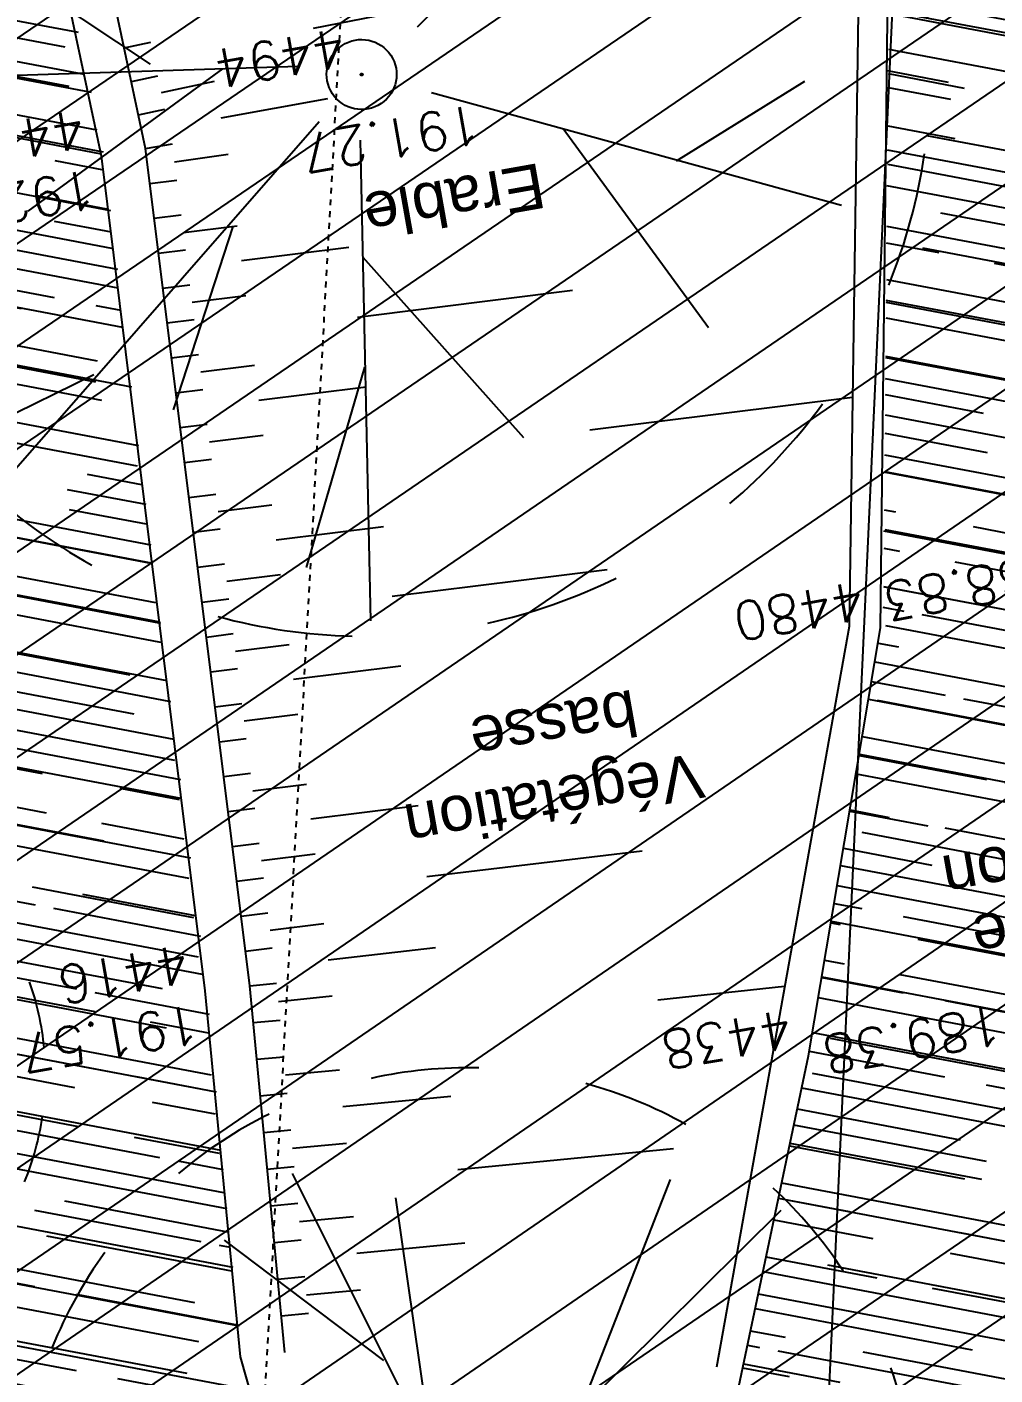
# Model space of a CAD drawing. Extents: x -2313930 to 3286427, y -3858277 to 2572692.
# Drawn here: x 4827 to 5685, y -2600 to -1405 of the extents above; entities that cross this region are included whole.
import ezdxf
from ezdxf.enums import TextEntityAlignment as Align
from ezdxf.lldxf.tags import DXFTag

# ---------------------------------------------------------------- set-up
doc = ezdxf.new("R2010")
doc.units = 0
doc.linetypes.add('STYLE_01', pattern=[0.41664, 0.20828, -0.20836])
for name, color, linetype, lineweight in [('_GAZELEC-RESERVATION 2', 132, 'Continuous', 18), ('Fond topo - P', 252, 'Continuous', 50), ('Fond topo - VOI', 252, 'Continuous', 25)]:
    doc.layers.add(name, color=color, linetype=linetype, lineweight=lineweight)
for name, color, linetype in [('AEP_SSL', 252, 'Continuous'), ('DWG_280-140115-P - ALTEA-CANA', 252, 'Continuous'), ('Fond topo - TAL', 252, 'Continuous'), ('Fond topo - TAL_HAC', 252, 'Continuous'), ('Fond topo - VEG', 252, 'Continuous'), ('Fond topo - VEG_TXT', 252, 'Continuous'), ('Fond topo - VEG_TXT_ESSENCE', 252, 'Continuous'), ('Fond topo - VOI_TXT', 252, 'Continuous'), ('Fond topo - Z_500', 252, 'Continuous'), ('prlm-VRD', 2, 'Continuous'), ('SA - béton balayé', 252, 'Continuous'), ('SA - EBC', 252, 'Continuous')]:
    doc.layers.add(name, color=color, linetype=linetype)
for name, color, linetype, plot in [('Fond topo - N', 252, 'Continuous', False), ('Fond topo - NCACHE', 252, 'Continuous', False), ('Fond topo - ZCACHE', 252, 'Continuous', False)]:
    doc.layers.add(name, color=color, linetype=linetype, plot=plot)
doc.styles.add('2000_ARIAL', font='arial.ttf', dxfattribs={"height": 0.400000006})
doc.styles.add('SIMPLEX', font='simplex_.ttf', dxfattribs={"height": 1.25})
tags = doc.linetypes.add('L16', pattern=[0.37500001490116125, 0.300000011920929, -0.07500000298023224]).pattern_tags.tags
tags[6:7] = [DXFTag(74, 4), DXFTag(75, 0), DXFTag(340, '0'), DXFTag(46, 0.0), DXFTag(50, 0.0), DXFTag(44, 0.0), DXFTag(45, 0.0)]
tags[4:5] = [DXFTag(74, 4), DXFTag(75, 0), DXFTag(340, '0'), DXFTag(46, 0.0), DXFTag(50, 0.0), DXFTag(44, 0.0), DXFTag(45, 0.0)]
tags = doc.linetypes.add('L8', pattern=[0.22500000894069674, 0.1500000059604645, -0.07500000298023224]).pattern_tags.tags
tags[6:7] = [DXFTag(74, 4), DXFTag(75, 0), DXFTag(340, '0'), DXFTag(46, 0.0), DXFTag(50, 0.0), DXFTag(44, 0.0), DXFTag(45, 0.0)]
tags[4:5] = [DXFTag(74, 4), DXFTag(75, 0), DXFTag(340, '0'), DXFTag(46, 0.0), DXFTag(50, 0.0), DXFTag(44, 0.0), DXFTag(45, 0.0)]
pattern_1 = [(349.2763985886067, (-277130161.1279894, -473864756.7787022), (117.3825536141096, 28.65896207176165), [749.9999999999999, -99.99999999999999, 250, -49.99999999999999]), (349.2763985886067, (-277130091.1375459, -473864744.5890418), (-36.75306622226226, 74.64222748057564), [150, -16.5, 299.9999999999999, -37.49999999999999]), (349.2763985886067, (-277130128.6565508, -473864719.6726964), (261.6928111209335, -15.46358973923611), [399.9999999999999, -69.99999999999999, 200, -49.99999999999999])]

# ---------------------------------------------------------------- blocks, each defined once
blk = doc.blocks.new('PTOPO')
at = {"layer": 'Fond topo - NCACHE', "style": 'SIMPLEX'}
blk.add_attdef('MAT', text='', height=0.34, dxfattribs=at).set_placement((0.09999999986030161, -0.09999999962747097), align=Align.TOP_LEFT)
at = {"layer": 'Fond topo - ZCACHE', "style": 'SIMPLEX'}
blk.add_attdef('ALT', (0.09999999986030161, 0.09999999962747097), '', height=0.34, dxfattribs=at)
blk = doc.blocks.new('VEG12')
at = {"ltscale": 2}
for p, q in [((0.01815258799999997, 0.057406781), (0.100441039, 0.47293725)), ((0.05749608, 0.253444298), (0.145517598, 0.414706841)), ((0.037902722, 0.15845596), (-0.06593155700000003, 0.344147082)), ((0.04981112299999996, 0.033821695), (0.391570728, 0.285894318)), ((-0.158788295, 0.086017079), (-0.245985314, 0.284587218)), ((0.143890955, 0.107467204), (0.230033352, 0.253971609)), ((0.2917471699999999, 0.208620217), (0.392372872, 0.233301274)), ((-0.05229389700000003, 0.02983962500000001), (-0.383643778, 0.204631851)), ((-0.25001839, 0.135126714), (-0.3755999820000001, 0.091127132)), ((0.122915307, -0.02992704099999999), (0.317230371, 0.05540147100000001)), ((0.057557527, -0.01766878999999999), (0.411943876, -0.08413611500000001)), ((-0.05265807700000003, -0.029192154), (-0.412380265, -0.256628677)), ((-0.09359106700000003, -0.049762263), (-0.2956446150000001, -0.04653133200000001)), ((0.01825986499999999, -0.057372749), (0.107637982, -0.4128258760000001)), ((0.184132294, -0.04763066399999999), (0.323120213, -0.192805613)), ((0.02259491799999996, -0.07955337300000001), (0.001649748999999978, -0.36183712)), ((-0.151821475, -0.09483882200000002), (-0.2999525240000001, -0.315936062)), ((0.05371548199999998, -0.188497704), (0.197263789, -0.356749422))]:
    blk.add_line(p, q, dxfattribs=at)
for start, end in [(90, 103.8461539085843), (62.30769199853572, 76.15384597947835), (117.6923078993823, 131.5384619204946), (34.61538499867542, 48.46153799321151), (145.3846149358338, 159.2307690506909), (6.923076979206323, 20.76923090842763), (173.0769230068974, 186.9230769931026), (339.2307689837768, 353.0769230207937), (200.7692310571047, 214.6153850641662), (311.5384620067885, 325.3846150013246), (228.4615380795054, 242.3076921006177), (283.8461540205217, 297.6923080014643), (256.1538460914157, 270)]:
    blk.add_arc((0, 0), 0.496982058, start, end, dxfattribs=at)
blk = doc.blocks.new('VEG14')
at = {"ltscale": 2, "flags": 128}
for points in [[(0.5, 0, -1), (-0.5, 0, -1)], [(0.016, 0, -1), (-0.016, 0, -1)]]:
    blk.add_lwpolyline(points, format="xyb", close=True, dxfattribs=at)
blk = doc.blocks.new('VEG12A')
at = {"ltscale": 2}
for p, q in [((0.01815258799999997, 0.057406781), (0.100441039, 0.47293725)), ((0.05749608, 0.253444298), (0.145517598, 0.414706841)), ((0.037902722, 0.15845596), (-0.06593155700000003, 0.344147082)), ((0.04981112299999996, 0.033821695), (0.391570728, 0.285894318)), ((-0.158788295, 0.086017079), (-0.245985314, 0.284587218)), ((0.143890955, 0.107467204), (0.230033352, 0.253971609)), ((0.2917471699999999, 0.208620217), (0.392372872, 0.233301274)), ((-0.05229389700000003, 0.02983962500000001), (-0.383643778, 0.204631851)), ((-0.25001839, 0.135126714), (-0.3755999820000001, 0.091127132)), ((0.122915307, -0.02992704099999999), (0.317230371, 0.05540147100000001)), ((0.057557527, -0.01766878999999999), (0.411943876, -0.08413611500000001)), ((-0.05265807700000003, -0.029192154), (-0.412380265, -0.256628677)), ((-0.09359106700000003, -0.049762263), (-0.2956446150000001, -0.04653133200000001)), ((0.01825986499999999, -0.057372749), (0.107637982, -0.4128258760000001)), ((0.184132294, -0.04763066399999999), (0.323120213, -0.192805613)), ((-0.151821475, -0.09483882200000002), (-0.2999525240000001, -0.315936062)), ((0.02259491799999996, -0.07955337300000001), (0.001649748999999978, -0.36183712)), ((0.05371548199999998, -0.188497704), (0.197263789, -0.356749422))]:
    blk.add_line(p, q, dxfattribs=at)
for start, end in [(90, 103.8461539085843), (62.30769199853572, 76.15384597947835), (117.6923078993823, 131.5384619204946), (34.61538499867542, 48.46153799321151), (145.3846149358338, 159.2307690506909), (6.923076979206323, 20.76923090842763), (173.0769230068974, 186.9230769931026), (200.7692310571047, 214.6153850641662), (228.4615380795054, 242.3076921006177), (283.8461540205217, 297.6923080014643), (256.1538460914157, 270)]:
    blk.add_arc((0, 0), 0.496982058, start, end, dxfattribs=at)
blk = doc.blocks.new('A$C1F970F0F')
at = {"layer": 'SA - béton balayé'}
h = blk.add_hatch(dxfattribs=at)
h.set_pattern_fill('BETON_BALAYE', color=256, scale=49.99999999999999, angle=-10.72360141139323, style=0, pattern_type=2)
h.set_pattern_definition(pattern_1)
h.paths.add_polyline_path([(4533.192896842566, 236.9590782590353), (4647.689449561236, -149.636488564905), (4746.352122538518, -642.243459669855), (4898.077129065638, -1354.668971112381), (4990.027461718793, -2094.77839309662), (5021.209996846888, -2419.063814886839), (5045.042919798527, -2502.419951333245), (4755.452634422306, -2567.47380276886), (4721.617943937852, -2098.858421756516), (4633.29666137313, -1425.46548323056), (4461.038475485748, -724.9450425888687), (4336.211253093843, -190.8626816253246), (4294.257764984838, -49.15386160802848), (4252.599676299415, 32.25277447435792)])
h = blk.add_hatch(dxfattribs=at)
h.set_pattern_fill('BETON_BALAYE', color=256, scale=49.99999999999999, angle=-10.72360141139323, style=0, pattern_type=2)
h.set_pattern_definition(pattern_1)
edge = h.paths.add_edge_path()
edge.add_arc((5358.091332811397, -2406.5003897603), 327.4139141548844, 197.0353200627598, 248.6714325875425)
edge.add_line((5239.005744553338, -2711.489723728723), (5354.800928152768, -2670.843148670674))
edge.add_line((5354.800928152768, -2670.843148670674), (5445.831428399385, -2528.10670157766))
edge.add_line((5445.831428399385, -2528.106701577661), (5524.939717540758, -2152.462322599101))
edge.add_line((5524.939717540758, -2152.462322599101), (5588.808554118679, -1772.826003617761))
edge.add_line((5588.808554118679, -1772.826003617761), (5596.889083904324, -1066.990457735349))
edge.add_line((5596.889083904324, -1066.990457735349), (5885.902256092508, -1066.084975682855))
edge.add_line((5885.902256092508, -1066.084975682855), (5885.433544670602, -1160.638824703835))
edge.add_line((5885.433544670601, -1160.638824703835), (5929.806132878227, -1224.214564401809))
edge.add_line((5929.806132878228, -1224.214564401809), (5882.232637045039, -1815.085634098996))
edge.add_line((5882.232637045039, -1815.085634098996), (5846.967217674753, -2176.497257896935))
edge.add_line((5846.967217674752, -2176.497257896935), (5783.590593702197, -2717.673661949677))
edge.add_line((5783.590593702197, -2717.673661949676), (5736.967683509527, -2987.71145076046))
edge.add_arc((5322.836185402772, -2830.552333082458), 442.949078330087, 324.08482527455766, 339.2187040935265, ccw=False)
edge.add_arc((5393.318158206119, -2843.383449414451), 379.6041132646011, 288.33551275161386, 319.40786575171865, ccw=False)
edge.add_arc((5315.276949875861, -2562.613601937902), 670.8210163537169, 258.08161623541537, 287.118674714722, ccw=False)
edge.add_arc((5276.252106989228, -2691.399666949642), 536.8769334285904, 239.1203115152312, 259.31827396408, ccw=False)
edge.add_line((5000.706982394531, -3152.172632686719), (4932.207642367547, -3081.259965061483))
edge.add_line((4932.207642367547, -3081.259965061484), (4772.00721949915, -2796.814362761385))
edge.add_line((4772.00721949915, -2796.814362761385), (4755.452634422306, -2567.47380276886))
edge.add_line((4755.452634422306, -2567.47380276886), (4758.579044436935, -2566.940473468178))
edge.add_line((4758.579044436935, -2566.940473468178), (5045.042919798527, -2502.419951333245))
at = {"layer": 'SA - EBC'}
h = blk.add_hatch(dxfattribs=at)
h.set_pattern_fill('_USER', color=256, scale=74.99999999999999, angle=-325.7236014113932, style=0, pattern_type=0)
h.set_pattern_definition([(34.27639858860678, (-277130161.1279894, -473864756.7787022), (-42.238928459823, 61.97477650275113), [])])
edge = h.paths.add_edge_path()
edge.add_line((5801.470568619522, -3162.013069131843), (4083.559282644929, -3271.123614088357))
edge.add_line((4083.559282644929, -3271.123614088356), (4014.481307725509, -3717.332461968055))
edge.add_line((4014.48130772551, -3717.332461968055), (3135.517961824245, -3810.19300101904))
edge.add_line((3135.517961824245, -3810.19300101904), (2274.245008604417, -3693.648081323564))
edge.add_line((2274.245008604417, -3693.648081323564), (1554.636776175834, -3420.099318784944))
edge.add_arc((2508.775769578408, -2315.674454232369), 1459.498372788833, 157.1868533427094, 229.1754823893534, ccw=False)
edge.add_arc((1966.013830892235, -2087.371785851423), 870.6752834691503, 94.3015183869224, 157.1868533106914, ccw=False)
edge.add_line((1900.708697991695, -1219.149067345796), (2859.239020416566, -1223.495634912559))
edge.add_arc((3100.860739749298, 1265.329539486049), 2500.526305395239, 264.4549516394795, 302.9422754293212)
edge.add_arc((4209.331858878893, -445.3369775435177), 462.1229708170858, 302.9422754305585, 376.8336969250394)
edge.add_arc((2214.122706379954, -1049.006753214115), 2546.655714682971, 16.8336969158998, 38.14703645440247)
edge.add_arc((3041.32627014761, -399.2990096244524), 1494.806919462396, 38.14703657403813, 72.97328584086019)
edge.add_line((3479.031970107599, 1029.988031775616), (2182.437305702805, 1414.38613606858))
edge.add_line((2182.437305702805, 1414.38613606858), (1056.590900019184, 1822.819186472099))
edge.add_arc((1766.412018482452, 3779.442320525911), 2081.398594438606, 212.7495497786225, 250.0603089288685, ccw=False)
edge.add_line((15.86575126143373, 2653.472571668582), (-104.0907319930869, 3091.26353710603))
edge.add_line((-104.0907319930869, 3091.26353710603), (-169.6986146466322, 3639.54836895815))
edge.add_line((-169.6986146466322, 3639.548368958149), (-35.58090533515337, 6158.014854826562))
edge.add_arc((-194.3533792400212, 7143.826589584332), 998.5156357593988, 279.1493507374978, 373.962283499627)
edge.add_arc((2392.201579171132, 7786.918955579627), 1666.786287877102, 172.6269749467245, 193.9622835974407, ccw=False)
edge.add_arc((-45.50651600643437, 8102.354993671941), 791.2455775503726, -7.373025019439765, 16.43829965925021)
edge.add_line((713.3969204091394, 8326.263765657093), (486.7428317772967, 9142.81155059313))
edge.add_line((486.7428317772967, 9142.811550593131), (1338.845530021721, 9564.23852196786))
edge.add_line((1338.845530021721, 9564.23852196786), (1632.623584095551, 8945.24637913095))
edge.add_line((1632.623584095551, 8945.246379130947), (1394.029444699765, 8829.874494032001))
edge.add_line((1394.029444699765, 8829.874494032001), (1731.997733793977, 8131.230781666551))
edge.add_arc((1233.216649704336, 7889.945865525577), 554.0766919865823, -19.640967550384175, 25.815335324856676, ccw=False)
edge.add_line((1755.055695752756, 7703.706797235046), (1558.214479468655, 6807.520788570679))
edge.add_line((1558.214479468655, 6807.52078857068), (1570.021725572625, 6609.158708993335))
edge.add_line((1570.021725572625, 6609.158708993335), (1852.913141606868, 5734.125706863067))
edge.add_line((1852.913141606869, 5734.125706863067), (2726.748207475315, 4020.986816292172))
edge.add_line((2726.748207475315, 4020.986816292172), (3802.352916265851, 4004.947770972833))
edge.add_arc((8355.58168857983, 5950.706307988518), 4951.552134169374, 203.138762427905, 230.8301436200186)
edge.add_arc((13583.66465597079, 12367.85935474512), 13228.79229856088, 230.8301435441083, 233.1638398044412)
edge.add_line((5652.622255943647, 1780.153648245416), (4998.697813068342, 1820.441475819727))
edge.add_line((4998.697813068342, 1820.441475819727), (4863.841220233488, 767.0816613875431))
edge.add_line((4863.841220233488, 767.0816613875434), (5595.355488733695, 631.185878681516))
edge.add_line((5595.355488733695, 631.1858786815158), (5852.747939948536, -2020.707044821664))
edge.add_line((5852.747939948536, -2020.707044821665), (5881.394298709887, -2966.563612924887))
edge.add_line((5881.394298709887, -2966.563612924887), (5801.470568619523, -3162.013069131842))
at = {"layer": 'AEP_SSL', "elevation": 9.999999999999998e-08, "flags": 128}
blk.add_lwpolyline([(-2009.46431272992, 953.3121996921549), (-1974.130445357614, -2549.104167440536), (-1760.191604675106, -3033.974676226209), (-1600.127185498399, -3169.916464212493), (-1007.958216168089, -3359.143878629571), (-742.7402135561805, -3373.227271705965), (185.7644486929067, -3466.149391532337), (1457.680139553027, -3407.246855666408), (3098.737656271729, -3442.411852942929), (4165.909978031491, -3426.731274088185), (4366.116630586753, -3387.312489108264), (5044.428961021786, -3091.927656257742), (5412.289028469191, -2796.609514369696), (5536.700633028197, -2598.110987192279), (5703.441363650248, 1048.232751273365), (5867.406317671058, 3278.047774201862), (6182.748241543506, 4434.064793799239), (6284.146511390897, 4550.427419959863), (6475.981668657886, 4711.41474985716), (8025.350887839351, 5692.826034684554), (8693.398131395103, 6258.370148193826), (10978.7345952306, 10130.53863316135)], dxfattribs=at)
at = {"layer": 'DWG_280-140115-P - ALTEA-CANA', "linetype": 'STYLE_01', "ltscale": 25, "elevation": 9.999999999999998e-08, "flags": 128}
blk.add_lwpolyline([(5043.004125510934, -2459.255041660273), (5122.727729839645, -1010.298626305045), (5206.499599843033, 1109.868669945372), (5375.865241031976, 3373.505670248891), (5731.166894470631, 4674.090360429283), (5963.608433077427, 4936.073710200793)], dxfattribs=at)
at = {"layer": 'Fond topo - TAL', "linetype": 'L8', "ltscale": 2, "flags": 128}
blk.add_lwpolyline([(4896.494145732232, 1795.354174374691), (4887.396724383696, 1654.452406269947), (5010.229639809667, 1321.240776761309, 0.0640209949827817), (5312.295861003335, 553.1526045271564), (5345.165964579062, 411.4034596100782), (5395.943815012242, 45.24917235305611), (5575.903172571897, -764.6772311950485), (5561.052517162196, -1771.728039321692), (5443.38340620394, -2428.385701474031)], format="xyb", dxfattribs=at)
at = {"layer": 'Fond topo - TAL', "ltscale": 2, "flags": 128}
blk.add_lwpolyline([(5061.026343533264, -2415.235167242741), (5029.790696723543, -2090.397406961497), (4937.559194148144, -1348.024844368016), (4785.525409804475, -634.1494654716031), (4687.310738159489, -143.7792934825053), (4552.912099082351, 377.7859138851522), (4325.877774536786, 713.0623985788247), (4234.113545105186, 1171.189019949002), (3970.850318973242, 1625.920015199784)], dxfattribs=at)
at = {"layer": 'Fond topo - TAL_HAC', "ltscale": 2}
for p, q in [((5086.228685139522, -1241.485995694153), (5274.639272441127, -1204.533991849037)), ((4918.554971049552, -1258.790421924338), (4942.028539744313, -1253.791264287243)), ((4924.889712112918, -1288.53522941134), (4948.363280693296, -1283.536071752584)), ((4951.53065119032, -1298.408475679097), (4998.477788414158, -1288.410160278743)), ((4931.224453084778, -1318.280036881013), (4954.698021665155, -1313.280879222257)), ((5004.597842646487, -1320.743427296579), (5099.089530437455, -1303.792883391235)), ((4937.559194148144, -1348.024844368016), (4961.226418942113, -1344.042072862394)), ((4963.222742920691, -1360.020062052189), (5010.717896769981, -1353.076694388592)), ((4941.40217334364, -1378.95703450466), (4965.219066876391, -1375.998051237651)), ((4945.245152562014, -1409.889224645636), (4969.062046186269, -1406.930241395956)), ((4970.983535740695, -1422.396336693043), (5018.61732293722, -1416.478370468201)), ((4949.088131871892, -1440.821414803941), (4972.905025496149, -1437.862431554262)), ((5022.460302299086, -1447.410560351989), (5117.727876491107, -1435.574628338173)), ((4952.93111123376, -1471.753604687729), (4976.748004714522, -1468.794621695238)), ((4978.669494469976, -1484.260716556457), (5026.303281608965, -1478.342750510294)), ((5125.413835019359, -1497.439008637454), (5315.948983576004, -1473.767144073784)), ((4956.774090452132, -1502.685794828706), (4980.590984024401, -1499.726811853543)), ((4960.617069762011, -1533.617984987011), (4984.43396333428, -1530.659002011849)), ((4986.355452975352, -1546.125096851406), (5033.989240045712, -1540.207130792247)), ((4964.460049106549, -1564.550174962305), (4988.276942552652, -1561.591192152825)), ((5037.83221935559, -1571.139320950552), (5133.099793576722, -1559.303388657886)), ((5331.320900719155, -1597.495904214818), (5564.048244815427, -1568.582130622126)), ((4968.303028290264, -1595.482365286293), (4992.119921862532, -1592.523382311131)), ((4994.041411503604, -1607.989477150688), (5041.675198665469, -1602.071511108858)), ((4972.146007508637, -1626.414555427269), (4995.962901098234, -1623.455572360601)), ((4975.988986853174, -1657.346745402563), (4999.805880442772, -1654.387762335895)), ((5001.727370031855, -1669.85385744997), (5049.361157193721, -1663.935891408139)), ((5053.204136389219, -1694.868081544784), (5148.471710667885, -1683.032149073438)), ((4979.831966163053, -1688.278935560869), (5003.648859661144, -1685.319952476871)), ((4983.674945398756, -1719.211125610339), (5007.491839005683, -1716.252142452165)), ((5009.413328577437, -1731.718237657746), (5057.047115721974, -1725.800271707421)), ((5156.157669304973, -1744.896529298544), (5346.69281777566, -1721.224664813382)), ((4987.517924708634, -1750.143315768644), (5011.334818280903, -1747.184332793482)), ((4991.360904018514, -1781.07550592695), (5015.177797476399, -1778.116522930126)), ((5017.099287197195, -1793.582617974357), (5064.733074279337, -1787.664651727853)), ((4995.203883236886, -1812.007696067926), (5019.020776843814, -1809.048712909752)), ((5068.576053589216, -1818.596841886159), (5163.843627833225, -1806.760909597825)), ((4999.046862546766, -1842.939886226232), (5022.863756056639, -1839.980902954891)), ((5024.785245633941, -1855.446998256309), (5072.419032842247, -1849.529031844123)), ((5002.889841765138, -1873.872076367208), (5026.706735366519, -1870.913093113196)), ((5006.732821075017, -1904.804266525513), (5030.549714584891, -1901.845283254172)), ((5032.471204253699, -1917.31137857292), (5080.104991427347, -1911.393412343746)), ((5010.575800270514, -1935.736456662157), (5034.392693894771, -1932.777473412478)), ((5083.947970680379, -1942.325602301711), (5179.215544889728, -1930.489670196389)), ((5014.418779637928, -1966.668646641784), (5038.235673204649, -1963.709663570783)), ((5186.912727174948, -1993.41600033537), (5377.56843189344, -1970.735562500265)), ((5040.157162868598, -1979.175758414673), (5087.790949916081, -1973.257792351181)), ((5018.261758965136, -1997.600836708583), (5042.078652423023, -1994.641853711759)), ((5022.104738160633, -2028.533026845227), (5045.921631732902, -2025.574043870065)), ((5047.843121396849, -2041.040138713955), (5095.476908535838, -2035.122172667792)), ((5025.947717505171, -2059.465216820521), (5049.764610951274, -2056.506234011041)), ((5099.224358295537, -2067.186529219258), (5194.609909345783, -2056.34233045269)), ((5029.790696723543, -2090.397406961497), (5053.646342517633, -2087.769068282072)), ((5391.442926861324, -2102.667953958002), (5503.917620323696, -2090.571849983519)), ((5055.225205930733, -2104.176531458975), (5102.971808078112, -2099.250885775056)), ((5032.91426142587, -2122.881183202198), (5056.804069401367, -2120.583994457199)), ((5036.037826100461, -2155.364958963709), (5059.927634023969, -2153.067770493227)), ((5061.489416341162, -2169.309658417569), (5109.269032240168, -2164.715281202089)), ((5039.161390688405, -2187.848735182748), (5063.051198738078, -2185.551546546585)), ((5112.392596994482, -2197.199057168272), (5207.951828792495, -2188.010302737311)), ((5042.284955460048, -2220.332511057426), (5066.174763383558, -2218.035322586945)), ((5067.736545718079, -2234.277210419781), (5115.516161651743, -2229.682833021288)), ((5214.198958181193, -2252.977854552179), (5405.317421829206, -2234.600345415738)), ((5045.408520139497, -2252.816287293796), (5069.298328149654, -2250.519098365784)), ((5048.532084796759, -2285.300063146812), (5072.421892737598, -2283.002874584824)), ((5073.983675077666, -2299.244762513498), (5121.763291011331, -2294.650385115006)), ((5051.655649436691, -2317.783839091334), (5075.545457509241, -2315.486650459502)), ((5124.886855616604, -2327.13416124254), (5220.446087449275, -2317.945406628567)), ((5054.779214173675, -2350.267615149023), (5078.669022097184, -2347.970426678542)), ((5080.230804454583, -2364.21231451571), (5128.010420410436, -2359.61793750057)), ((5057.902778796278, -2382.751391185051), (5081.792586771775, -2380.454202440052))]:
    blk.add_line(p, q, dxfattribs=at)
at = {"layer": 'Fond topo - VOI', "linetype": 'L16', "ltscale": 2, "flags": 128}
blk.add_lwpolyline([(-410.4573954082604, 4496.281983435452), (-275.2797675438889, 3639.964293068524, 0.05175614001462255), (-25.75674943525667, 2954.12476405697, 0.07683847699775821), (242.3973429298351, 2566.944338701083, 0.01799232695016924), (602.5175779411827, 2213.735113210599), (898.3231434213683, 2004.634077694301), (1143.547512896615, 1887.824205350663), (1442.276114517919, 1769.658652589777), (1681.948853588895, 1683.954706367697), (2114.845544182086, 1578.014617527221), (2515.756121386211, 1462.263694100857), (2910.512600857042, 1321.392171708825), (3516.952153602057, 1025.948174333774), (3901.184930821766, 864.3683668971058), (4241.50575886574, 689.604471750609), (4497.895798403801, 355.994847623038), (4647.689449561236, -149.636488564905), (4746.352122538518, -642.243459669855), (4898.077129065638, -1354.668971112381), (4990.027461718793, -2094.77839309662), (5021.209996846888, -2419.063814886839), (5045.042919798527, -2502.419951333245, 0.2291964161509024), (5239.005744553338, -2711.489723728723), (5354.800928152768, -2670.843148670674), (5445.831428399385, -2528.106701577661), (5524.939717540758, -2152.462322599101), (5588.808554118679, -1772.826003617761), (5596.946294726647, -1078.989912171996), (5595.427037839852, -760.3391798385524), (5607.922173153986, 21.2368958841555), (5625.650588417848, 675.8970783981483), (5679.873644702147, 1402.6777603776)], format="xyb", dxfattribs=at)
at = {"layer": 'Fond topo - P', "ltscale": 2}
ref = blk.add_blockref('PTOPO', (5128.980099248517, -1282.473902888622), dxfattribs=dict(at, xscale=99.99999999999994, yscale=99.99999999999994, zscale=99.99999999999994, rotation=190.0656205306617))
ref.add_attrib('MAT', '4494', dxfattribs={"layer": 'Fond topo - N', "color": 0, "ltscale": 2, "height": 33.99999999999999, "rotation": 190.0656204987762, "style": 'SIMPLEX'}).set_placement((5117.386257329971, -1274.375580595792), align=Align.TOP_LEFT)
ref.add_attrib('ALT', '191.27', (5231.380558949199, -1308.598184409596), dxfattribs={"layer": 'Fond topo - Z_500', "color": 0, "ltscale": 2, "height": 33.99999999999999, "rotation": 190.0656204987762, "style": 'SIMPLEX'})
ref = blk.add_blockref('PTOPO', (4898.077129065638, -1354.668971112381), dxfattribs=dict(at, xscale=99.99999999999994, yscale=99.99999999999994, zscale=99.99999999999994, rotation=190.0656205306617))
ref.add_attrib('MAT', '4412', dxfattribs={"layer": 'Fond topo - N', "color": 0, "ltscale": 2, "height": 33.99999999999999, "rotation": 190.0656204987762, "style": 'SIMPLEX'}).set_placement((4886.483287233737, -1346.570648362022), align=Align.TOP_LEFT)
ref.add_attrib('ALT', '192.14', (4889.97880631961, -1366.262812921404), dxfattribs={"layer": 'Fond topo - Z_500', "color": 0, "ltscale": 2, "height": 33.99999999999999, "rotation": 190.0656204987762, "style": 'SIMPLEX'})
ref = blk.add_blockref('PTOPO', (5588.808554118679, -1772.826003617761), dxfattribs=dict(at, xscale=99.99999999999994, yscale=99.99999999999994, zscale=99.99999999999994, rotation=190.0656205306617))
ref.add_attrib('MAT', '4480', dxfattribs={"layer": 'Fond topo - N', "color": 0, "ltscale": 2, "height": 33.99999999999999, "rotation": 190.0656204987762, "style": 'SIMPLEX'}).set_placement((5577.214712286779, -1764.727680867402), align=Align.TOP_LEFT)
ref.add_attrib('ALT', '188.83', (5747.415800345849, -1705.558440522227), dxfattribs={"layer": 'Fond topo - Z_500', "color": 0, "ltscale": 2, "height": 33.99999999999999, "rotation": 190.0656204987762, "style": 'SIMPLEX'})
ref = blk.add_blockref('PTOPO', (4990.027461718793, -2094.77839309662), dxfattribs=dict(at, xscale=99.99999999999994, yscale=99.99999999999994, zscale=99.99999999999994, rotation=190.0656205306617))
ref.add_attrib('MAT', '4416', dxfattribs={"layer": 'Fond topo - N', "color": 0, "ltscale": 2, "height": 33.99999999999999, "rotation": 190.0656204987762, "style": 'SIMPLEX'}).set_placement((4978.433619886894, -2086.680070346261), align=Align.TOP_LEFT)
ref.add_attrib('ALT', '191.57', (4981.929138972766, -2106.372234905643), dxfattribs={"layer": 'Fond topo - Z_500', "color": 0, "ltscale": 2, "height": 33.99999999999999, "rotation": 190.0656204987762, "style": 'SIMPLEX'})
ref = blk.add_blockref('PTOPO', (5524.939717540758, -2152.462322599101), dxfattribs=dict(at, xscale=99.99999999999994, yscale=99.99999999999994, zscale=99.99999999999994, rotation=190.0656205306617))
ref.add_attrib('MAT', '4438', dxfattribs={"layer": 'Fond topo - N', "color": 0, "ltscale": 2, "height": 33.99999999999999, "rotation": 190.0656204987762, "style": 'SIMPLEX'}).set_placement((5513.345875708859, -2144.363999848742), align=Align.TOP_LEFT)
ref.add_attrib('ALT', '189.38', (5693.301664301697, -2107.412936365839), dxfattribs={"layer": 'Fond topo - Z_500', "color": 0, "ltscale": 2, "height": 33.99999999999999, "rotation": 190.0656204987762, "style": 'SIMPLEX'})
at = {"layer": 'Fond topo - VEG', "ltscale": 2, "zscale": 99.99999999999997}
for name, p, xscale, yscale, rotation in [('VEG12', (5067.353977417153, -697.4301947710094), 1006.399999999999, 1006.399999999999, 192.432705982593), ('VEG12', (5133.050154314063, -1280.324216559423), 1006.399999999999, 1006.399999999999, 192.432705982593), ('VEG14', (5128.980099248517, -1282.473902888622), 62, 62, 207.8417380991697), ('VEG12A', (4598.729384386297, -2169.51741461594), 503.1999999999997, 503.1999999999997, 192.432705982593), ('VEG12', (5222.972658674444, -2560.536819283554), 799.9999999999998, 799.9999999999998, 192.432705982593)]:
    blk.add_blockref(name, p, dxfattribs=dict(at, xscale=xscale, yscale=yscale, rotation=rotation))
at = {"layer": 'Fond topo - VEG_TXT', "style": '2000_ARIAL'}
for s, p in [('basse', (5369.417157941497, -1827.482006301338)), ('Végétation', (5427.566707898382, -1883.605542722734))]:
    blk.add_text(s, height=39.99999999999999, rotation=190.0656205035111, dxfattribs=at).set_placement(p)
at = {"layer": 'Fond topo - VEG_TXT_ESSENCE', "style": '2000_ARIAL'}
blk.add_text('Erable', height=39.99999999999999, rotation=190.0656205035111, dxfattribs=at).set_placement((5287.175660746822, -1360.631676079546))
at = {"layer": 'Fond topo - VOI_TXT', "style": '2000_ARIAL'}
for s, p in [('Béton', (5784.823594151124, -1950.31433924767)), ('Allée', (5789.866804527259, -2007.246131361471))]:
    blk.add_text(s, height=39.99999999999999, rotation=190.0656205035111, dxfattribs=at).set_placement(p)

msp = doc.modelspace()

# ---------------------------------------------------------------- linework, layer by layer
at = {"layer": '_GAZELEC-RESERVATION 2'}
msp.add_circle((486248.4803309143, -227485.9628347494), 2800178.148749841, dxfattribs=at)

# ---------------------------------------------------------------- block references
at = {"layer": 'prlm-VRD'}
msp.add_blockref('A$C1F970F0F', (-5.729869075061288, -165.0016201740946), dxfattribs=at)

doc.saveas('drawing.dxf')
